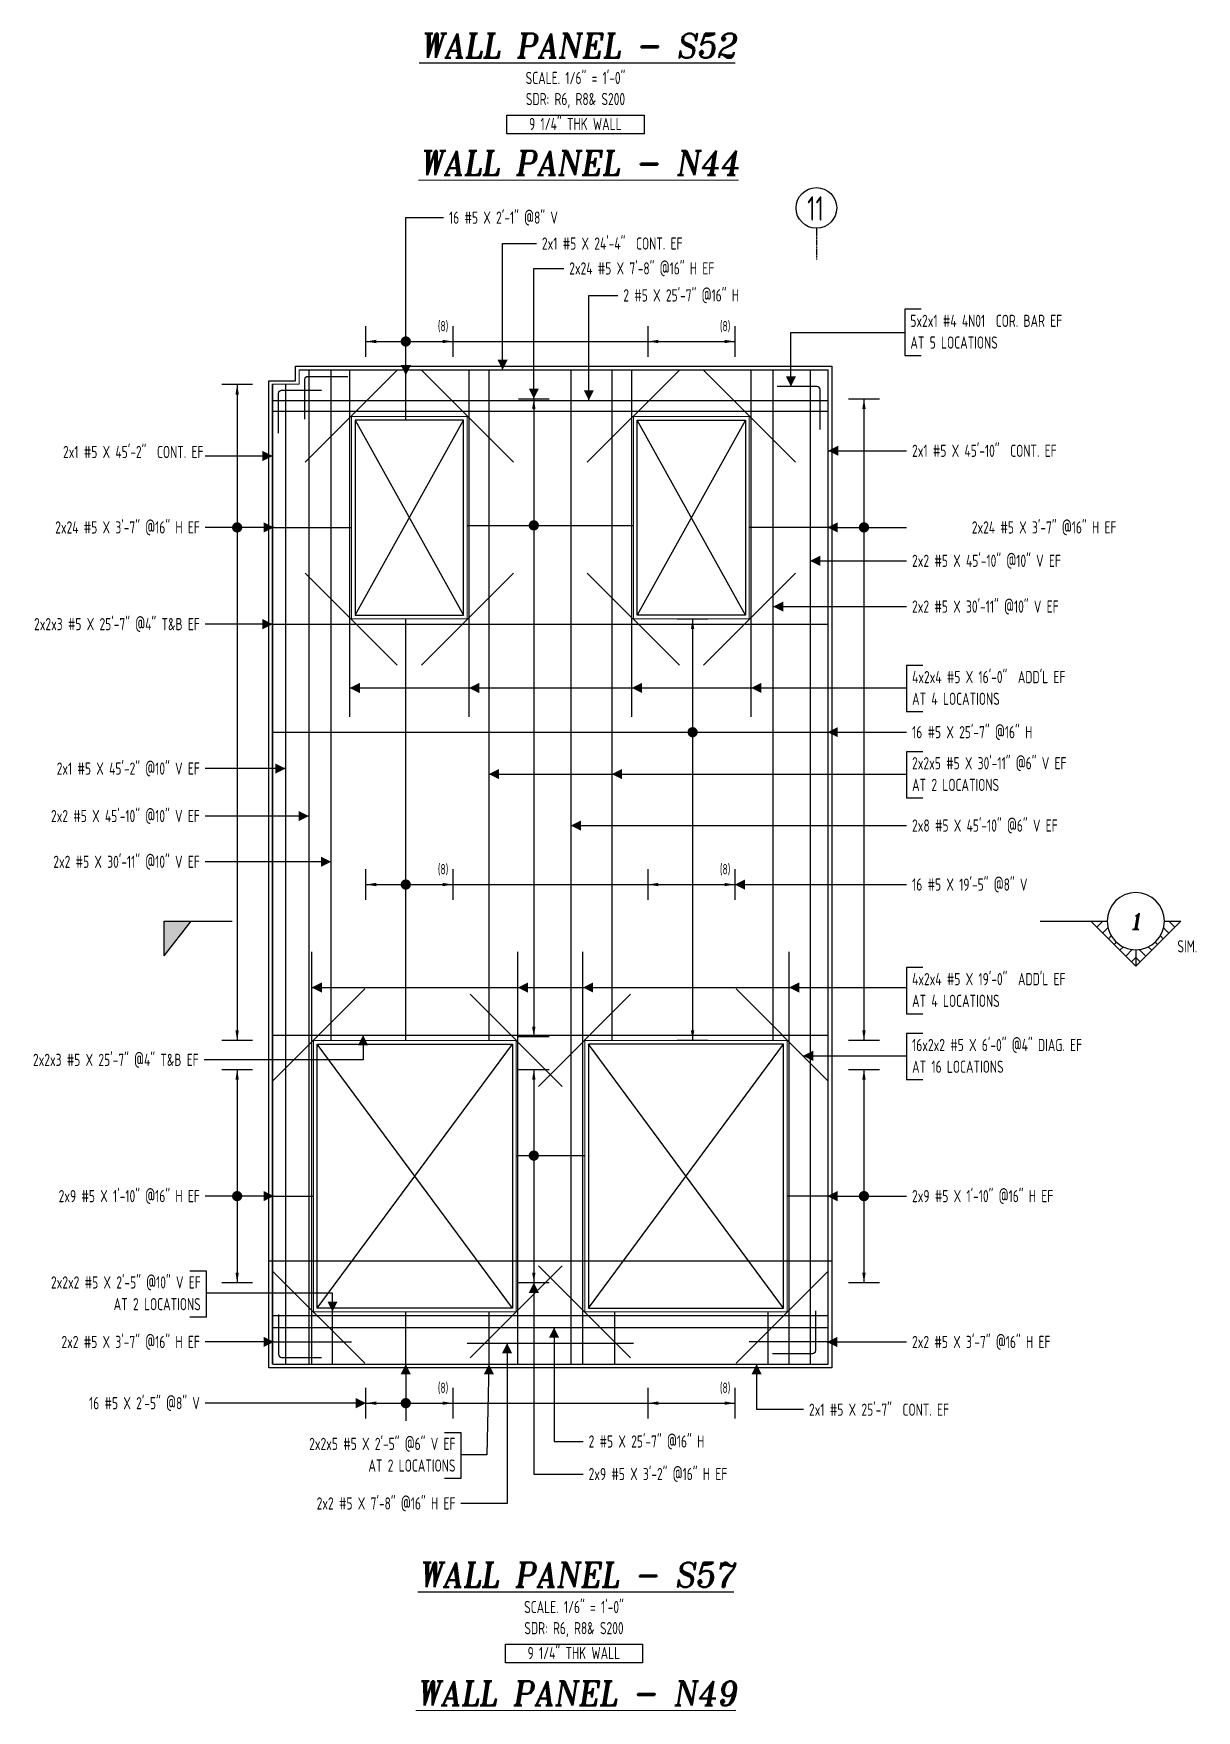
# Model space of a CAD drawing. Header units: inches. Extents: x -3675 to 38568, y -2433 to 4174.
# Drawn here: x 17907 to 18551, y -657 to 270 of the extents above; entities that cross this region are included whole.
import ezdxf
from ezdxf.enums import TextEntityAlignment as Align

# ---------------------------------------------------------------- set-up
doc = ezdxf.new("R2010")
doc.units = ezdxf.units.IN
doc.header["$MEASUREMENT"] = 0
doc.linetypes.add('PHANTOM', pattern=[2.5, 1.25, -0.25, 0.25, -0.25, 0.25, -0.25])
doc.layers.get('0').update_dxf_attribs({"linetype": 'CONTINUOUS'})
for name, color, linetype in [('0-25', 7, 'CONTINUOUS'), ('0-25TEXT', 7, 'CONTINUOUS'), ('0-35', 3, 'CONTINUOUS'), ('0-35TEXT', 3, 'CONTINUOUS'), ('0-50', 10, 'CONTINUOUS'), ('3', 3, 'CONTINUOUS'), ('BAR-LBL', 2, 'CONTINUOUS'), ('GRID', 8, 'PHANTOM'), ('Hatch', 253, 'CONTINUOUS'), ('INTERMEDIATERANGELAY', 7, 'CONTINUOUS'), ('RANGELAY', 7, 'CONTINUOUS'), ('REBARS', 4, 'CONTINUOUS')]:
    doc.layers.add(name, color=color, linetype=linetype)
doc.layers.add('COVER', color=6, linetype='CONTINUOUS', lineweight=0, plot=False)
doc.styles.add('AR', font='ARCHQUIK.shx', dxfattribs={"width": 0.8})
doc.styles.add('ROMANT', font='romant')

# ---------------------------------------------------------------- blocks, each defined once
blk = doc.blocks.new('leadrblk')
blk.add_lwpolyline([(0, 0, 0, 1, 0), (1, 0, 1, 1, 0)], format="xyseb")
blk = doc.blocks.new('SECTARO')
at = {"linetype": 'Continuous'}
blk.add_line((33.32, 16.99), (20.13, 0), dxfattribs=at)
for p, q in [((33.32, 16.99), (33.32, 0)), ((33.32, 0), (0, 0))]:
    blk.add_line(p, q)
for points in [[(33.32, 0), (33.32, 16.99), (33.32, 0), (20.13, 0)], [(33.32, 16.99), (20.13, 0), (33.32, 0), (33.32, 16.99)]]:
    blk.add_solid(points, dxfattribs=at)
blk = doc.blocks.new('*X3')
at = {"color": 0, "linetype": 'Continuous'}
for p, q in [((-1.108, 0.278), (-1.075, 0.312)), ((-1.081, 0.217), (-1.031, 0.267)), ((-1.013, 0.197), (-0.986, 0.223)), ((-0.96, 0.161), (-0.942, 0.179)), ((-0.92, 0.112), (-0.898, 0.135)), ((-0.895, 0.05), (-0.854, 0.091)), ((-0.856, 0), (-0.81, 0.046)), ((-0.768, 0), (-0.765, 0.002))]:
    blk.add_line(p, q, dxfattribs=at)
blk = doc.blocks.new('*X2')
at = {"color": 0, "linetype": 'Continuous'}
for p, q in [((-1.108, 0.278), (-1.075, 0.312)), ((-0.96, 0.161), (-0.942, 0.179)), ((-0.856, 0), (-0.81, 0.046))]:
    blk.add_line(p, q, dxfattribs=at)
blk = doc.blocks.new('SECTNU')
at = {"linetype": 'Continuous'}
blk.add_line((-24.74, 0), (-32.81, 0), dxfattribs=at)
blk.add_line((0, 0), (-24.74, 0))
at = {"layer": '3'}
for p, q in [((-68.89, 0), (-46.81, 22.07)), ((-60.81, 0), (-68.89, 0))]:
    blk.add_line(p, q, dxfattribs=at)
at = {"layer": '3', "linetype": 'Continuous'}
blk.add_line((-46.81, 14), (-46.81, 22.07), dxfattribs=at)
at = {"layer": '3'}
for points in [[(-46.81, 22.07), (-24.74, 0), (-32.81, 0, 1)], [(-32.81, 0, 0.414214), (-46.81, 14)]]:
    blk.add_lwpolyline(points, format="xyb", dxfattribs=at)
for start, end in [(90, 180), (180, 0)]:
    blk.add_arc((-46.81, 0), 14, start, end, dxfattribs=at)
at = {"linetype": 'Continuous', "xscale": -64, "yscale": 64, "zscale": 64, "rotation": 359.9999999999999}
blk.add_blockref('*X3', (-117.73, 0), dxfattribs=at)
at = {"linetype": 'Continuous', "xscale": 64, "yscale": 64, "zscale": 64}
for name in ['*X3', '*X2']:
    blk.add_blockref(name, (24.1, 0), dxfattribs=at)
at = {"linetype": 'Continuous', "style": 'ROMANT', "oblique": 9, "width": 0.9}
blk.add_attdef('NO', text='', height=8, dxfattribs=at).set_placement((-46.81, 0), align=Align.MIDDLE)
blk = doc.blocks.new('*U970', base_point=(18303.88, -107.91))
at = {"layer": 'REBARS', "color": 0}
blk.add_lwpolyline([(18304.19, -107.91), (18304.19, 84.09)], dxfattribs=at)
blk = doc.blocks.new('*U971', base_point=(18238.5, -107.91))
at = {"layer": 'REBARS', "color": 0}
blk.add_lwpolyline([(18238.18, -107.91), (18238.18, 84.09)], dxfattribs=at)
blk = doc.blocks.new('*U972', base_point=(18147.88, -107.91))
at = {"layer": 'REBARS', "color": 0}
blk.add_lwpolyline([(18148.2, -107.91), (18148.2, 84.09)], dxfattribs=at)
blk = doc.blocks.new('*U973', base_point=(18082.5, -107.91))
at = {"layer": 'REBARS', "color": 0}
blk.add_lwpolyline([(18082.19, -107.91), (18082.19, 84.09)], dxfattribs=at)
blk = doc.blocks.new('*U710', base_point=(18186.39, -411.79))
at = {"layer": 'REBARS', "color": 0}
blk.add_lwpolyline([(18186.61, -411.57), (18237.52, -462.48)], dxfattribs=at)
blk = doc.blocks.new('*U711', base_point=(18186.39, -312.02))
at = {"layer": 'REBARS', "color": 0}
blk.add_lwpolyline([(18186.61, -312.24), (18237.52, -261.33)], dxfattribs=at)
blk = doc.blocks.new('*U712', base_point=(18039.34, -414.74))
at = {"layer": 'REBARS', "color": 0}
blk.add_lwpolyline([(18039.56, -414.52), (18090.48, -465.43)], dxfattribs=at)
blk = doc.blocks.new('*U713', base_point=(18199.99, -411.79))
at = {"layer": 'REBARS', "color": 0}
blk.add_lwpolyline([(18199.77, -411.57), (18148.86, -462.48)], dxfattribs=at)
blk = doc.blocks.new('*U714', base_point=(18039.34, -309.07))
at = {"layer": 'REBARS', "color": 0}
blk.add_lwpolyline([(18039.56, -309.29), (18090.48, -258.38)], dxfattribs=at)
blk = doc.blocks.new('*U715', base_point=(18199.99, -312.02))
at = {"layer": 'REBARS', "color": 0}
blk.add_lwpolyline([(18199.77, -312.24), (18148.86, -261.33)], dxfattribs=at)
blk = doc.blocks.new('*U716', base_point=(18213.38, -28.5))
at = {"layer": 'REBARS', "color": 0}
blk.add_lwpolyline([(18213.61, -28.28), (18264.52, -79.19)], dxfattribs=at)
blk = doc.blocks.new('*U717', base_point=(18328.99, -28.5))
at = {"layer": 'REBARS', "color": 0}
blk.add_lwpolyline([(18328.77, -28.28), (18277.86, -79.19)], dxfattribs=at)
blk = doc.blocks.new('*U718', base_point=(18213.38, 33.23))
at = {"layer": 'REBARS', "color": 0}
blk.add_lwpolyline([(18213.61, 33.01), (18264.52, 83.92)], dxfattribs=at)
blk = doc.blocks.new('*U719', base_point=(18328.99, 33.23))
at = {"layer": 'REBARS', "color": 0}
blk.add_lwpolyline([(18328.77, 33.01), (18277.86, 83.92)], dxfattribs=at)
blk = doc.blocks.new('*U720', base_point=(18057.39, -28.5))
at = {"layer": 'REBARS', "color": 0}
blk.add_lwpolyline([(18057.61, -28.28), (18108.52, -79.19)], dxfattribs=at)
blk = doc.blocks.new('*U721', base_point=(18173, -28.5))
at = {"layer": 'REBARS', "color": 0}
blk.add_lwpolyline([(18172.77, -28.28), (18121.86, -79.19)], dxfattribs=at)
blk = doc.blocks.new('*U722', base_point=(18057.39, 33.23))
at = {"layer": 'REBARS', "color": 0}
blk.add_lwpolyline([(18057.61, 33.01), (18108.52, 83.92)], dxfattribs=at)
blk = doc.blocks.new('*U723', base_point=(18173, 33.23))
at = {"layer": 'REBARS', "color": 0}
blk.add_lwpolyline([(18172.77, 33.01), (18121.86, 83.92)], dxfattribs=at)
blk = doc.blocks.new('*U1510', base_point=(18042.57, -462.41))
at = {"layer": 'REBARS', "color": 0}
blk.add_lwpolyline([(18042.82, -438.41), (18042.82, -460.41, 0.414214), (18044.57, -462.16), (18066.57, -462.16)], format="xyb", dxfattribs=at)
blk = doc.blocks.new('*U1511', base_point=(18340.09, -460.41))
at = {"layer": 'REBARS', "color": 0}
blk.add_lwpolyline([(18339.84, -436.41), (18339.84, -458.41, -0.414214), (18338.09, -460.16), (18316.09, -460.16)], format="xyb", dxfattribs=at)
blk = doc.blocks.new('*U867', base_point=(18347.13, -465.91))
at = {"layer": 'REBARS', "color": 0}
blk.add_lwpolyline([(18346.81, -465.91), (18346.82, 84.09)], dxfattribs=at)
blk = doc.blocks.new('*U772', base_point=(18039.88, -465.91))
at = {"layer": 'REBARS', "color": 0}
blk.add_lwpolyline([(18039.56, -465.91), (18039.57, 76.09)], dxfattribs=at)
blk = doc.blocks.new('*U1038', base_point=(18113.53, 56.14))
at = {"layer": 'REBARS', "color": 0}
blk.add_lwpolyline([(18113.22, 56.14), (18113.22, 81.14)], dxfattribs=at)
blk = doc.blocks.new('*U1512', base_point=(18042.57, 73.09))
at = {"layer": 'REBARS', "color": 0}
blk.add_lwpolyline([(18042.82, 49.09), (18042.82, 71.09, -0.414214), (18044.57, 72.84), (18066.57, 72.84)], format="xyb", dxfattribs=at)
blk = doc.blocks.new('*U940', base_point=(18039.57, -116.64))
at = {"layer": 'REBARS', "color": 0}
blk.add_lwpolyline([(18039.57, -116.33), (18346.57, -116.33)], dxfattribs=at)
blk = doc.blocks.new('rendmark')
at = {"color": 4}
blk.add_line((0, -3), (0, 3), dxfattribs=at)
blk = doc.blocks.new('rarrow')
at = {"color": 7}
blk.add_solid([(2, -0.33), (2, 0.33), (0, 0)], dxfattribs=at)
blk = doc.blocks.new('*U1133', base_point=(18271.84, -53.62))
at = {"layer": 'RANGELAY'}
blk.add_line((18271.84, -53.62), (18271.84, -286.91), dxfattribs=at)
at = {"layer": 'RANGELAY', "xscale": 2.834645669291339, "yscale": 2.834645669291339}
for name, p, rotation in [('rendmark', (18271.84, -53.62), 269.9999999999999), ('rarrow', (18271.84, -53.62), 269.9999999999999), ('rendmark', (18271.84, -286.91), 89.999996929531), ('rarrow', (18271.84, -286.91), 89.999996929531)]:
    blk.add_blockref(name, p, dxfattribs=dict(at, rotation=rotation))
blk = doc.blocks.new('VPM6FEF30')
at = {"const_width": 1}
blk.add_lwpolyline([(-0.5, 0, 1), (0.5, 0, 1)], format="xyb", close=True, dxfattribs=at)
blk = doc.blocks.new('*U988', base_point=(18054.82, 83.78))
at = {"layer": 'REBARS', "color": 0}
blk.add_lwpolyline([(18054.82, 84.09), (18346.82, 84.09)], dxfattribs=at)
blk = doc.blocks.new('*U773', base_point=(18039.25, 76.09))
at = {"layer": 'REBARS', "color": 0}
blk.add_lwpolyline([(18039.57, 76.09), (18039.57, -465.91)], dxfattribs=at)
blk = doc.blocks.new('*U1513', base_point=(18057.19, 80.74))
at = {"layer": 'REBARS', "color": 0}
blk.add_lwpolyline([(18057.44, 56.74), (18057.44, 78.74, -0.414214), (18059.19, 80.49), (18081.19, 80.49)], format="xyb", dxfattribs=at)
blk = doc.blocks.new('*U771', base_point=(18046.45, 76.09))
at = {"layer": 'REBARS', "color": 0}
blk.add_lwpolyline([(18046.76, 76.09), (18046.76, -465.91)], dxfattribs=at)
blk = doc.blocks.new('*U1514', base_point=(18342.61, 75.16))
at = {"layer": 'REBARS', "color": 0}
blk.add_lwpolyline([(18342.36, 51.16), (18342.36, 73.16, 0.414214), (18340.61, 74.91), (18318.61, 74.91)], format="xyb", dxfattribs=at)
blk = doc.blocks.new('*U801', base_point=(18113.53, -465.91))
at = {"layer": 'REBARS', "color": 0}
blk.add_lwpolyline([(18113.22, -465.91), (18113.22, -436.91)], dxfattribs=at)
blk = doc.blocks.new('*U939', base_point=(18039.82, 66.87))
at = {"layer": 'REBARS', "color": 0}
blk.add_lwpolyline([(18039.82, 67.18), (18346.82, 67.18)], dxfattribs=at)
blk = doc.blocks.new('*U1132', base_point=(18366.63, -302.91))
at = {"layer": 'RANGELAY'}
blk.add_line((18366.63, -302.91), (18366.63, -420.91), dxfattribs=at)
at = {"layer": 'RANGELAY', "xscale": 2.834645669291339, "yscale": 2.834645669291339}
for name, p, rotation in [('rendmark', (18366.63, -302.91), 269.9999999999999), ('rarrow', (18366.63, -302.91), 269.9999999999999), ('rarrow', (18366.63, -420.91), 89.999996929531), ('rendmark', (18366.63, -420.91), 89.999996929531)]:
    blk.add_blockref(name, p, dxfattribs=dict(at, rotation=rotation))
blk = doc.blocks.new('VPM6FF410')
at = {"const_width": 1}
blk.add_lwpolyline([(-0.5, 0, 1), (0.5, 0, 1)], format="xyb", close=True, dxfattribs=at)
blk = doc.blocks.new('*U816', base_point=(18346.39, -373.27))
at = {"layer": 'REBARS', "color": 0}
blk.add_lwpolyline([(18346.39, -372.96), (18324.39, -372.96)], dxfattribs=at)
blk = doc.blocks.new('*U1131', base_point=(18366.63, 68.09))
at = {"layer": 'RANGELAY'}
blk.add_line((18366.63, 68.09), (18366.63, -286.91), dxfattribs=at)
at = {"layer": 'RANGELAY', "xscale": 2.834645669291339, "yscale": 2.834645669291339}
for name, p, rotation in [('rendmark', (18366.63, 68.09), 269.9999999999999), ('rarrow', (18366.63, 68.09), 269.9999999999999), ('rendmark', (18366.63, -286.91), 89.999996929531), ('rarrow', (18366.63, -286.91), 89.999996929531)]:
    blk.add_blockref(name, p, dxfattribs=dict(at, rotation=rotation))
blk = doc.blocks.new('VPM6FF510')
at = {"const_width": 1}
blk.add_lwpolyline([(-0.5, 0, 1), (0.5, 0, 1)], format="xyb", close=True, dxfattribs=at)
blk = doc.blocks.new('*U1062', base_point=(18346.39, -3.38))
at = {"layer": 'REBARS', "color": 0}
blk.add_lwpolyline([(18346.39, -3.07), (18303.39, -3.07)], dxfattribs=at)
blk = doc.blocks.new('*U1130', base_point=(18019.95, -302.91))
at = {"layer": 'RANGELAY'}
blk.add_line((18019.95, -302.91), (18019.95, -420.91), dxfattribs=at)
at = {"layer": 'RANGELAY', "xscale": 2.834645669291339, "yscale": 2.834645669291339}
for name, p, rotation in [('rendmark', (18019.95, -302.91), 269.9999999999999), ('rarrow', (18019.95, -302.91), 269.9999999999999), ('rarrow', (18019.95, -420.91), 89.999996929531), ('rendmark', (18019.95, -420.91), 89.999996929531)]:
    blk.add_blockref(name, p, dxfattribs=dict(at, rotation=rotation))
blk = doc.blocks.new('VPM6FF610')
at = {"const_width": 1}
blk.add_lwpolyline([(-0.5, 0, 1), (0.5, 0, 1)], format="xyb", close=True, dxfattribs=at)
blk = doc.blocks.new('*U815', base_point=(18040.19, -373.27))
at = {"layer": 'REBARS', "color": 0}
blk.add_lwpolyline([(18040.19, -372.96), (18062.19, -372.96)], dxfattribs=at)
blk = doc.blocks.new('*U1129', base_point=(18019.95, 76.09))
at = {"layer": 'RANGELAY'}
blk.add_line((18019.95, 76.09), (18019.95, -286.91), dxfattribs=at)
at = {"layer": 'RANGELAY', "xscale": 2.834645669291339, "yscale": 2.834645669291339}
for name, p, rotation in [('rendmark', (18019.95, 76.09), 269.9999999999999), ('rarrow', (18019.95, 76.09), 269.9999999999999), ('rendmark', (18019.95, -286.91), 89.999996929531), ('rarrow', (18019.95, -286.91), 89.999996929531)]:
    blk.add_blockref(name, p, dxfattribs=dict(at, rotation=rotation))
blk = doc.blocks.new('VPM6FF710')
at = {"const_width": 1}
blk.add_lwpolyline([(-0.5, 0, 1), (0.5, 0, 1)], format="xyb", close=True, dxfattribs=at)
blk = doc.blocks.new('*U1061', base_point=(18040.19, -3.38))
at = {"layer": 'REBARS', "color": 0}
blk.add_lwpolyline([(18040.19, -3.07), (18083.19, -3.07)], dxfattribs=at)
blk = doc.blocks.new('*U1024', base_point=(18072.28, -286.91))
at = {"layer": 'REBARS', "color": 0}
blk.add_lwpolyline([(18071.97, -286.91), (18071.97, 84.09)], dxfattribs=at)
blk = doc.blocks.new('*U866', base_point=(18059.25, 84.09))
at = {"layer": 'REBARS', "color": 0}
blk.add_lwpolyline([(18059.57, 84.09), (18059.57, -465.91)], dxfattribs=at)
blk = doc.blocks.new('*U1128', base_point=(18184.03, 68.09))
at = {"layer": 'RANGELAY'}
blk.add_line((18184.03, 68.09), (18184.03, -284.91), dxfattribs=at)
at = {"layer": 'RANGELAY', "xscale": 2.834645669291339, "yscale": 2.834645669291339}
for name, p, rotation in [('rendmark', (18184.03, 68.09), 269.9999999999999), ('rarrow', (18184.03, 68.09), 269.9999999999999), ('rendmark', (18184.03, -284.91), 89.999996929531), ('rarrow', (18184.03, -284.91), 89.999996929531)]:
    blk.add_blockref(name, p, dxfattribs=dict(at, rotation=rotation))
blk = doc.blocks.new('VPM6FF950')
at = {"const_width": 1}
blk.add_lwpolyline([(-0.5, 0, 1), (0.5, 0, 1)], format="xyb", close=True, dxfattribs=at)
blk = doc.blocks.new('*U1080', base_point=(18147.18, -2.25))
at = {"layer": 'REBARS', "color": 0}
blk.add_lwpolyline([(18147.18, -1.94), (18239.18, -1.94)], dxfattribs=at)
blk = doc.blocks.new('*U1127', base_point=(18184.03, -302.91))
at = {"layer": 'RANGELAY'}
blk.add_line((18184.03, -302.91), (18184.03, -420.91), dxfattribs=at)
at = {"layer": 'RANGELAY', "xscale": 2.834645669291339, "yscale": 2.834645669291339}
for name, p, rotation in [('rendmark', (18184.03, -302.91), 269.9999999999999), ('rarrow', (18184.03, -302.91), 269.9999999999999), ('rarrow', (18184.03, -420.91), 89.999996929531), ('rendmark', (18184.03, -420.91), 89.999996929531)]:
    blk.add_blockref(name, p, dxfattribs=dict(at, rotation=rotation))
blk = doc.blocks.new('VPM6FFA50')
at = {"const_width": 1}
blk.add_lwpolyline([(-0.5, 0, 1), (0.5, 0, 1)], format="xyb", close=True, dxfattribs=at)
blk = doc.blocks.new('*U830', base_point=(18174.19, -350.86))
at = {"layer": 'REBARS', "color": 0}
blk.add_lwpolyline([(18174.19, -350.55), (18212.19, -350.55)], dxfattribs=at)
blk = doc.blocks.new('*U938', base_point=(18039.82, -465.59))
at = {"layer": 'REBARS', "color": 0}
blk.add_lwpolyline([(18039.82, -465.91), (18346.82, -465.91)], dxfattribs=at)
blk = doc.blocks.new('*U865', base_point=(18204.18, 84.09))
at = {"layer": 'REBARS', "color": 0}
blk.add_lwpolyline([(18204.49, 84.09), (18204.49, -465.91)], dxfattribs=at)
blk = doc.blocks.new('*U1021', base_point=(18226.88, 84.09))
at = {"layer": 'REBARS', "color": 0}
blk.add_lwpolyline([(18227.19, 84.09), (18227.19, -286.91)], dxfattribs=at)
blk = doc.blocks.new('*U1022', base_point=(18158.88, 84.09))
at = {"layer": 'REBARS', "color": 0}
blk.add_lwpolyline([(18159.2, 84.09), (18159.2, -286.91)], dxfattribs=at)
blk = doc.blocks.new('*U724', base_point=(18347.04, -414.74))
at = {"layer": 'REBARS', "color": 0}
blk.add_lwpolyline([(18346.82, -414.52), (18295.9, -465.44)], dxfattribs=at)
blk = doc.blocks.new('*U725', base_point=(18347.04, -309.07))
at = {"layer": 'REBARS', "color": 0}
blk.add_lwpolyline([(18346.82, -309.29), (18295.9, -258.38)], dxfattribs=at)
blk = doc.blocks.new('*U602', base_point=(18324.88, -465.91))
at = {"layer": 'REBARS', "color": 0}
blk.add_lwpolyline([(18325.19, -465.91), (18325.19, -237.91)], dxfattribs=at)
blk = doc.blocks.new('*U603', base_point=(18211.5, -465.91))
at = {"layer": 'REBARS', "color": 0}
blk.add_lwpolyline([(18211.19, -465.91), (18211.19, -237.91)], dxfattribs=at)
blk = doc.blocks.new('*U604', base_point=(18174.88, -465.91))
at = {"layer": 'REBARS', "color": 0}
blk.add_lwpolyline([(18175.19, -465.91), (18175.19, -237.91)], dxfattribs=at)
blk = doc.blocks.new('*U605', base_point=(18061.5, -465.91))
at = {"layer": 'REBARS', "color": 0}
blk.add_lwpolyline([(18061.19, -465.91), (18061.19, -237.91)], dxfattribs=at)
blk = doc.blocks.new('*U799', base_point=(18313.37, -465.91))
at = {"layer": 'REBARS', "color": 0}
blk.add_lwpolyline([(18313.68, -465.91), (18313.68, -436.91)], dxfattribs=at)
blk = doc.blocks.new('*U800', base_point=(18073.01, -465.91))
at = {"layer": 'REBARS', "color": 0}
blk.add_lwpolyline([(18072.7, -465.91), (18072.7, -436.91)], dxfattribs=at)
blk = doc.blocks.new('*U936', base_point=(18039.57, -56.25))
at = {"layer": 'REBARS', "color": 0}
blk.add_lwpolyline([(18039.57, -56.56), (18346.57, -56.56)], dxfattribs=at)
blk = doc.blocks.new('*U937', base_point=(18039.57, 60.98))
at = {"layer": 'REBARS', "color": 0}
blk.add_lwpolyline([(18039.57, 61.29), (18346.57, 61.29)], dxfattribs=at)
blk = doc.blocks.new('*U797', base_point=(18228.32, -436.91))
at = {"layer": 'REBARS', "color": 0}
blk.add_lwpolyline([(18228.63, -436.91), (18228.63, -465.91)], dxfattribs=at)
blk = doc.blocks.new('*U798', base_point=(18158.88, -436.91))
at = {"layer": 'REBARS', "color": 0}
blk.add_lwpolyline([(18159.2, -436.91), (18159.2, -465.91)], dxfattribs=at)
blk = doc.blocks.new('*U934', base_point=(18039.57, -438.72))
at = {"layer": 'REBARS', "color": 0}
blk.add_lwpolyline([(18039.57, -439.04), (18346.57, -439.04)], dxfattribs=at)
blk = doc.blocks.new('*U935', base_point=(18039.57, -284.27))
at = {"layer": 'REBARS', "color": 0}
blk.add_lwpolyline([(18039.57, -283.96), (18346.57, -283.96)], dxfattribs=at)
blk = doc.blocks.new('*U1731', base_point=(18091.19, -487.49))
at = {"layer": 'INTERMEDIATERANGELAY'}
blk.add_line((18139.2, -487.49), (18247.18, -487.49), dxfattribs=at)
at = {"layer": 'RANGELAY'}
for p, q in [((18091.19, -487.49), (18139.2, -487.49)), ((18247.18, -487.49), (18295.19, -487.49))]:
    blk.add_line(p, q, dxfattribs=at)
at = {"layer": 'RANGELAY', "xscale": 2.834645669291339, "yscale": 2.834645669291339}
for name, p in [('rendmark', (18091.19, -487.49)), ('rendmark', (18247.18, -487.49)), ('rarrow', (18091.19, -487.49)), ('rarrow', (18247.18, -487.49))]:
    blk.add_blockref(name, p, dxfattribs=at)
at = {"layer": 'RANGELAY', "xscale": 2.834645669291339, "yscale": 2.834645669291339, "rotation": 179.999996929531}
for name, p in [('rendmark', (18139.2, -487.49)), ('rendmark', (18295.19, -487.49)), ('rarrow', (18139.2, -487.49)), ('rarrow', (18295.19, -487.49))]:
    blk.add_blockref(name, p, dxfattribs=at)
blk = doc.blocks.new('VPM700290')
at = {"const_width": 1}
blk.add_lwpolyline([(-0.5, 0, 1), (0.5, 0, 1)], format="xyb", close=True, dxfattribs=at)
blk = doc.blocks.new('*U1734', base_point=(18091.19, -200.62))
at = {"layer": 'INTERMEDIATERANGELAY'}
blk.add_line((18139.2, -200.62), (18247.18, -200.62), dxfattribs=at)
at = {"layer": 'RANGELAY'}
for p, q in [((18091.19, -200.62), (18139.2, -200.62)), ((18247.18, -200.62), (18295.19, -200.62))]:
    blk.add_line(p, q, dxfattribs=at)
at = {"layer": 'RANGELAY', "xscale": 2.834645669291339, "yscale": 2.834645669291339}
for name, p in [('rendmark', (18091.19, -200.62)), ('rendmark', (18247.18, -200.62)), ('rarrow', (18091.19, -200.62)), ('rarrow', (18247.18, -200.62))]:
    blk.add_blockref(name, p, dxfattribs=at)
at = {"layer": 'RANGELAY', "xscale": 2.834645669291339, "yscale": 2.834645669291339, "rotation": 179.999996929531}
for name, p in [('rendmark', (18139.2, -200.62)), ('rendmark', (18295.19, -200.62)), ('rarrow', (18139.2, -200.62)), ('rarrow', (18295.19, -200.62))]:
    blk.add_blockref(name, p, dxfattribs=at)
blk = doc.blocks.new('VPM700320')
at = {"const_width": 1}
blk.add_lwpolyline([(-0.5, 0, 1), (0.5, 0, 1)], format="xyb", close=True, dxfattribs=at)
blk = doc.blocks.new('*U1737', base_point=(18091.19, 99.79))
at = {"layer": 'INTERMEDIATERANGELAY'}
blk.add_line((18139.2, 99.79), (18247.18, 99.79), dxfattribs=at)
at = {"layer": 'RANGELAY'}
for p, q in [((18091.19, 99.79), (18139.2, 99.79)), ((18247.18, 99.79), (18295.19, 99.79))]:
    blk.add_line(p, q, dxfattribs=at)
at = {"layer": 'RANGELAY', "xscale": 2.834645669291339, "yscale": 2.834645669291339}
for name, p in [('rendmark', (18091.19, 99.79)), ('rendmark', (18247.18, 99.79)), ('rarrow', (18091.19, 99.79)), ('rarrow', (18247.18, 99.79))]:
    blk.add_blockref(name, p, dxfattribs=at)
at = {"layer": 'RANGELAY', "xscale": 2.834645669291339, "yscale": 2.834645669291339, "rotation": 179.999996929531}
for name, p in [('rendmark', (18139.2, 99.79)), ('rendmark', (18295.19, 99.79)), ('rarrow', (18139.2, 99.79)), ('rarrow', (18295.19, 99.79))]:
    blk.add_blockref(name, p, dxfattribs=at)
blk = doc.blocks.new('VPM7003D0')
at = {"const_width": 1}
blk.add_lwpolyline([(-0.5, 0, 1), (0.5, 0, 1)], format="xyb", close=True, dxfattribs=at)
blk = doc.blocks.new('*U1023', base_point=(18316.04, -286.91))
at = {"layer": 'REBARS', "color": 0}
blk.add_lwpolyline([(18316.35, -286.91), (18316.35, 84.09)], dxfattribs=at)
blk = doc.blocks.new('*U864', base_point=(18337.13, 84.09))
at = {"layer": 'REBARS', "color": 0}
blk.add_lwpolyline([(18336.82, 84.09), (18336.82, -465.91)], dxfattribs=at)
blk = doc.blocks.new('*U1034', base_point=(18113.53, -286.91))
at = {"layer": 'REBARS', "color": 0}
blk.add_lwpolyline([(18113.22, -286.91), (18113.22, -53.91)], dxfattribs=at)
blk = doc.blocks.new('*U1060', base_point=(18346.19, -453.94))
at = {"layer": 'REBARS', "color": 0}
blk.add_lwpolyline([(18346.19, -453.62), (18303.19, -453.62)], dxfattribs=at)
blk = doc.blocks.new('*U933', base_point=(18039.82, -445.96))
at = {"layer": 'REBARS', "color": 0}
blk.add_lwpolyline([(18039.82, -445.65), (18346.82, -445.65)], dxfattribs=at)
blk = doc.blocks.new('*U1059', base_point=(18040.19, -453.94))
at = {"layer": 'REBARS', "color": 0}
blk.add_lwpolyline([(18040.19, -453.62), (18083.19, -453.62)], dxfattribs=at)
blk = doc.blocks.new('*U1079', base_point=(18147.18, -454.6))
at = {"layer": 'REBARS', "color": 0}
blk.add_lwpolyline([(18147.18, -454.28), (18239.18, -454.28)], dxfattribs=at)

msp = doc.modelspace()

# ---------------------------------------------------------------- linework, layer by layer
at = {"layer": '0-25'}
for p, q in [((18085.19008, 56.34423), (18145.19705, -51.61559)), ((18085.19008, -51.61559), (18145.19705, 56.34423)), ((18301.19008, 56.34423), (18241.18311, -51.61559)), ((18301.19008, -51.61559), (18241.18311, 56.34423)), ((18064.19008, -434.90577), (18172.19008, -288.90531)), ((18172.19008, -434.90577), (18064.19008, -288.90531)), ((18322.19008, -434.90577), (18214.19008, -288.90531)), ((18214.19008, -434.90577), (18322.19008, -288.90531))]:
    msp.add_line(p, q, dxfattribs=at)
at = {"layer": '0-25TEXT'}
for points in [[(18113.22217, 78.12089), (18113.22217, 168.29626), (18134.13243, 168.29626)], [(18166.77399, 84.09423), (18166.77399, 153.95979), (18185.50392, 153.95979)], [(18184.03328, 68.09423), (18184.03328, 140.20651), (18200.61546, 140.20651)], [(18214.45072, 67.18397), (18214.45072, 125.2818), (18230.52609, 125.2818)], [(18398.29036, 117.57642), (18389.2913, 117.57642), (18389.2913, 92.0791), (18398.29036, 92.0791)], [(18326.25212, 74.90782), (18326.25212, 104.82776), (18389.2913, 104.82776)], [(18346.81508, 39.32428), (18390.23622, 39.32428)], [(18039.56505, 36.42057), (18002.30956, 36.42057)], [(18040.19008, -3.06651), (18002.30956, -3.06651)], [(18346.39148, -3.06651), (18390.23489, -3.06651)], [(18336.81507, -21.5443), (18390.23622, -21.5443)], [(18316.35416, -46.84855), (18390.23622, -46.84854)], [(18039.56505, -56.56331), (18002.30956, -56.56331)], [(18399.23528, -79.48258), (18390.23622, -79.48258), (18390.23622, -104.9799), (18399.23528, -104.9799)], [(18082.19002, -91.85628), (18390.23622, -91.85628)], [(18346.54016, -116.32599), (18390.23622, -116.32599)], [(18399.23528, -127.11666), (18390.23622, -127.11666), (18390.23622, -152.61398), (18399.23528, -152.61398)], [(18046.76182, -136.46199), (18002.30956, -136.46199)], [(18159.19705, -139.49035), (18390.23622, -139.49036)], [(18059.56508, -162.72557), (18002.30956, -162.72557)], [(18204.49334, -167.98932), (18390.23622, -167.98932)], [(18071.97223, -188.02982), (18002.30956, -188.02982)], [(18295.19008, -200.61748), (18390.23622, -200.61748)], [(18399.23528, -246.55621), (18390.23622, -246.55621), (18390.23622, -272.05353), (18399.23528, -272.05353)], [(18061.19009, -257.56374), (18390.23622, -257.56374)], [(18089.603, -283.95759), (18089.603, -297.59362), (18001.67993, -297.59362)], [(18399.23528, -283.01701), (18390.23622, -283.01701), (18390.23622, -308.51433), (18399.23528, -308.51433)], [(18332.91811, -295.39071), (18390.23622, -295.39071)], [(18040.19008, -372.95866), (18002.30956, -372.95866)], [(18346.39148, -372.95866), (18390.23488, -372.95866)], [(17993.8113, -414.34687), (18002.81035, -414.34687), (18002.81035, -439.84419), (17993.8113, -439.84419)], [(18184.03328, -420.90572), (18184.03328, -526.6908), (18211.33138, -526.6908)], [(18072.69771, -436.90573), (18072.69771, -426.72053), (18002.81035, -426.72057)], [(18040.19008, -453.62325), (18002.30956, -453.62325)], [(18169.25806, -454.28386), (18169.25806, -542.96016), (18143.68662, -542.96016)], [(18195.25601, -445.64902), (18195.25601, -508.6899), (18211.33138, -508.6899)], [(18346.19008, -453.62325), (18390.23488, -453.62325)], [(18113.22215, -465.90572), (18113.22215, -497.33635)], [(18159.19705, -465.90585), (18157.96611, -516.00248), (18143.68662, -516.00248)], [(18307.23187, -465.90577), (18307.23187, -490.88432), (18333.23276, -490.88432)], [(18091.19008, -487.49377), (18002.30956, -487.49377)], [(18134.68757, -503.62878), (18143.68662, -503.62878), (18143.68662, -529.12611), (18134.68757, -529.12611)]]:
    msp.add_lwpolyline(points, dxfattribs=at)
at = {"layer": '0-35'}
for points in [[(18052.19008, 86.09423), (18348.81508, 86.09423), (18348.81508, -467.90577), (18037.56508, -467.90577), (18037.56508, 78.09423), (18052.19008, 78.09423)], [(18085.19008, -51.61559), (18145.19705, -51.61559), (18145.19705, 56.34423), (18085.19008, 56.34423)], [(18301.19008, -51.61559), (18241.18311, -51.61559), (18241.18311, 56.34423), (18301.19008, 56.34423)], [(18064.19008, -288.90531), (18172.19008, -288.90531), (18172.19008, -434.90577), (18064.19008, -434.90577)], [(18322.19008, -288.90531), (18214.19008, -288.90531), (18214.19008, -434.90577), (18322.19008, -434.90577)]]:
    msp.add_lwpolyline(points, close=True, dxfattribs=at)
at = {"layer": '0-50'}
for points in [[(18169.13736, 225.06164), (18245.0242, 225.06164), (18245.0242, 214.70528), (18169.13736, 214.70528)], [(18168.3084, -620.76458), (18244.19524, -620.76458), (18244.19524, -631.12094), (18168.3084, -631.12094)]]:
    msp.add_lwpolyline(points, close=True, dxfattribs=at)
msp.add_circle((18340.30659, 173.66212), 11.25, dxfattribs=at)
at = {"layer": 'COVER'}
for points in [[(18054.19008, 84.09423), (18346.81508, 84.09423), (18346.81508, -465.90577), (18039.56508, -465.90577), (18039.56508, 76.09423), (18054.19008, 76.09423)], [(18083.19008, -53.61559), (18147.19705, -53.61559), (18147.19705, 58.34423), (18083.19008, 58.34423)], [(18303.19008, -53.61559), (18239.18311, -53.61559), (18239.18311, 58.34423), (18303.19008, 58.34423)], [(18062.19008, -286.90531), (18174.19008, -286.90531), (18174.19008, -436.90577), (18062.19008, -436.90577)], [(18324.19008, -286.90531), (18212.19008, -286.90531), (18212.19008, -436.90577), (18324.19008, -436.90577)]]:
    msp.add_lwpolyline(points, close=True, dxfattribs=at)
at = {"layer": 'GRID', "lineweight": -3}
msp.add_lwpolyline([(18340.30659, 162.41212), (18340.30659, 145.17118)], dxfattribs=at)
at = {"layer": 'Hatch'}
msp.add_line((18348.81508, -408.90577), (18037.56508, -408.90577), dxfattribs=at)

# ---------------------------------------------------------------- block references
ref = msp.add_blockref('SECTNU', (18464.09693, -220.87021), dxfattribs=dict(xscale=1.129181470141702, yscale=1.129181470141702, zscale=1.129181470141702, rotation=180))
ref.add_attrib('NO', '1', dxfattribs={"linetype": 'Continuous', "height": 9.03345, "style": 'ROMANT', "oblique": 9, "width": 0.9}).set_placement((18516.95696, -220.87022), align=Align.MIDDLE)
at = {"xscale": 1.129181470141702, "yscale": 1.129181470141702, "zscale": 1.129181470141702, "rotation": 180}
msp.add_blockref('SECTARO', (18017.1666, -220.8702), dxfattribs=at)
at = {"layer": '0-25TEXT'}
for name, p, xscale, yscale in [('VPM7003D0', (18113.22217, 99.79038), 2.834645669291338, 2.834645669291338), ('leadrblk', (18039.56505, 36.42057), -5.623937007874017, 2.250708661417324), ('leadrblk', (18346.81508, 39.32428), 5.623937007874017, 2.250708661417324), ('leadrblk', (18040.19008, -3.06651), -5.623937007874017, 2.250708661417324), ('leadrblk', (18346.39148, -3.06651), 5.623937007874017, 2.250708661417324), ('leadrblk', (18336.81507, -21.5443), 5.623937007874017, 2.250708661417324), ('leadrblk', (18316.35416, -46.84855), 5.623937007874017, 2.250708661417324), ('leadrblk', (18039.56505, -56.56331), -5.623937007874017, 2.250708661417324), ('leadrblk', (18082.19002, -91.85628), 5.623937007874017, 2.250708661417324), ('leadrblk', (18148.19711, -91.85626), 5.623937007874017, 2.250708661417324), ('leadrblk', (18238.18305, -91.85633), 5.623937007874017, 2.250708661417324), ('leadrblk', (18304.19014, -91.8562), 5.623937007874017, 2.250708661417324), ('leadrblk', (18346.54016, -116.32599), 5.623937007874017, 2.250708661417324), ('leadrblk', (18046.76182, -136.46199), -5.623937007874017, 2.250708661417324), ('leadrblk', (18159.19705, -139.49035), 5.623937007874017, 2.250708661417324), ('leadrblk', (18227.18932, -139.49035), 5.623937007874017, 2.250708661417324), ('leadrblk', (18059.56508, -162.72557), -5.623937007874017, 2.250708661417324), ('leadrblk', (18204.49334, -167.98932), 5.623937007874017, 2.250708661417324), ('leadrblk', (18071.97223, -188.02982), -5.623937007874017, 2.250708661417324), ('VPM700320', (18113.22217, -200.61748), 2.834645669291338, 2.834645669291338), ('leadrblk', (18295.19008, -200.61748), 5.623937007874017, 2.250708661417324), ('leadrblk', (18061.19009, -257.56374), 5.623937007874017, 2.250708661417324), ('leadrblk', (18175.19007, -257.56371), 5.623937007874017, 2.250708661417324), ('leadrblk', (18211.19009, -257.56379), 5.623937007874017, 2.250708661417324), ('leadrblk', (18325.19007, -257.56366), 5.623937007874017, 2.250708661417324), ('leadrblk', (18332.91811, -295.39071), 5.623937007874017, 2.250708661417324), ('leadrblk', (18040.19008, -372.95866), -5.623937007874017, 2.250708661417324), ('leadrblk', (18346.39148, -372.95866), 5.623937007874017, 2.250708661417324), ('leadrblk', (18040.19008, -453.62325), -5.623937007874017, 2.250708661417324), ('leadrblk', (18346.19008, -453.62325), 5.623937007874017, 2.250708661417324), ('VPM700290', (18113.22217, -487.49377), 2.834645669291338, 2.834645669291338)]:
    msp.add_blockref(name, p, dxfattribs=dict(at, xscale=xscale, yscale=yscale))
for name, p, xscale, yscale, rotation in [('leadrblk', (18113.22217, 81.09382), 5.623937007874017, 2.250708661417324, 90.00000153523449), ('leadrblk', (18166.77399, 84.09423), 5.623937007874017, 2.250708661417324, 90.00000153523449), ('leadrblk', (18184.03328, 68.09423), 5.623937007874017, 2.250708661417324, 90.00000153523449), ('leadrblk', (18214.45072, 67.18397), 5.623937007874017, 2.250708661417324, 90.00000153523449), ('leadrblk', (18326.25212, 74.90782), 5.623937007874017, 2.250708661417324, 90.00000153523449), ('VPM6FF950', (18184.03328, -1.93564), 2.834645669291338, 2.834645669291338, 269.9999999999999), ('VPM6FF710', (18019.95424, -3.06651), 2.834645669291338, 2.834645669291338, 269.9999999999999), ('VPM6FF510', (18366.62732, -3.06651), 2.834645669291338, 2.834645669291338, 90.00000000000007), ('VPM6FEF30', (18271.8375, -116.32598), 2.834645669291338, 2.834645669291338, 269.9999999999999), ('leadrblk', (18089.603, -283.95759), 5.623937007874017, 2.250708661417324, 270.0000046057035), ('VPM6FFA50', (18184.03328, -350.54851), 2.834645669291338, 2.834645669291338, 269.9999999999999), ('VPM6FF610', (18019.95424, -372.95866), 2.834645669291338, 2.834645669291338, 269.9999999999999), ('VPM6FF410', (18366.62732, -372.95866), 2.834645669291338, 2.834645669291338, 90.00000000000007), ('leadrblk', (18184.03328, -420.90572), -5.623937007874017, 2.250708661417324, 89.9999984647655), ('leadrblk', (18072.69771, -436.90573), 5.623937007874017, 2.250708661417324, 90.00000153523449), ('leadrblk', (18195.25601, -445.64902), 5.623937007874017, 2.250708661417324, 270.0000046057035), ('leadrblk', (18169.25806, -454.28386), 5.623937007874017, 2.250708661417324, 270.0000046057035), ('leadrblk', (18113.22215, -465.90572), -5.623937007874017, 2.250708661417324, 89.9999984647655), ('leadrblk', (18159.19705, -465.90585), -5.623937007874017, 2.250708661417324, 89.9999984647655), ('leadrblk', (18307.23187, -465.90577), -5.623937007874017, 2.250708661417324, 89.9999984647655), ('leadrblk', (18091.19008, -487.49377), 5.623937007874017, 2.250708661417324, 180.000003070469)]:
    msp.add_blockref(name, p, dxfattribs=dict(at, xscale=xscale, yscale=yscale, rotation=rotation))
at = {"layer": 'RANGELAY'}
for name, p in [('*U1737', (18091.19008, 99.79038)), ('*U1129', (18019.95424, 76.09423)), ('*U1128', (18184.03328, 68.09423)), ('*U1131', (18366.62732, 68.09423)), ('*U1133', (18271.8375, -53.61559)), ('*U1734', (18091.19008, -200.61748)), ('*U1130', (18019.95424, -302.90531)), ('*U1127', (18184.03328, -302.90531)), ('*U1132', (18366.62732, -302.90531)), ('*U1731', (18091.19008, -487.49377))]:
    msp.add_blockref(name, p, dxfattribs=at)
at = {"layer": 'REBARS', "color": 4}
for name, p in [('*U988', (18054.81508, 83.78173)), ('*U722', (18057.39196, 33.23067)), ('*U866', (18059.25258, 84.09423)), ('*U1024', (18072.28465, -286.90531)), ('*U973', (18082.50252, -107.90577)), ('*U723', (18172.99517, 33.23067)), ('*U972', (18147.88461, -107.90577)), ('*U1022', (18158.88455, 84.09423)), ('*U865', (18204.18083, 84.09423)), ('*U718', (18213.38499, 33.23067)), ('*U1021', (18226.87682, 84.09423)), ('*U971', (18238.49555, -107.90577)), ('*U719', (18328.9882, 33.23067)), ('*U970', (18303.87764, -107.90577)), ('*U1023', (18316.04174, -286.90531)), ('*U864', (18337.12757, 84.09423)), ('*U867', (18347.1274, -465.90577)), ('*U772', (18039.8774, -465.90577)), ('*U773', (18039.25258, 76.09423)), ('*U771', (18046.44934, 76.09423)), ('*U1513', (18057.19008, 80.74493)), ('*U1038', (18113.53466, 56.14039)), ('*U1514', (18342.60663, 75.15781)), ('*U939', (18039.81508, 66.87145)), ('*U1512', (18042.56508, 73.09423)), ('*U937', (18039.56507, 60.97945)), ('*U1061', (18040.19008, -3.37901)), ('*U1080', (18147.18311, -2.24814)), ('*U1062', (18346.39148, -3.37901)), ('*U720', (18057.39196, -28.50203)), ('*U721', (18172.99517, -28.50203)), ('*U716', (18213.38499, -28.50203)), ('*U717', (18328.9882, -28.50203)), ('*U1034', (18113.53466, -286.90531)), ('*U936', (18039.56507, -56.25081)), ('*U940', (18039.56508, -116.63849)), ('*U605', (18061.50252, -465.90577)), ('*U604', (18174.87764, -465.90577)), ('*U603', (18211.50252, -465.90577)), ('*U602', (18324.87764, -465.90577)), ('*U714', (18039.34398, -309.06685)), ('*U725', (18347.03605, -309.06672)), ('*U715', (18199.9882, -312.01888)), ('*U711', (18186.39196, -312.01888)), ('*U935', (18039.56508, -284.27009)), ('*U830', (18174.19008, -350.86101)), ('*U815', (18040.19008, -373.27116)), ('*U816', (18346.39148, -373.27116)), ('*U712', (18039.34395, -414.7442)), ('*U713', (18199.9882, -411.7922)), ('*U710', (18186.39196, -411.7922)), ('*U724', (18347.03605, -414.74436)), ('*U934', (18039.56508, -438.72467)), ('*U1510', (18042.56508, -462.40935)), ('*U800', (18073.0102, -465.90577)), ('*U801', (18113.53466, -465.90577)), ('*U798', (18158.88455, -436.90577)), ('*U797', (18228.32242, -436.90577)), ('*U799', (18313.36996, -465.90577)), ('*U1511', (18340.08678, -460.40935)), ('*U933', (18039.81508, -445.96152)), ('*U1059', (18040.19008, -453.93575)), ('*U1079', (18147.18311, -454.59636)), ('*U1060', (18346.19008, -453.93575)), ('*U938', (18039.81508, -465.59327))]:
    msp.add_blockref(name, p, dxfattribs=at)

# ---------------------------------------------------------------- texts
at = {"color": 7, "linetype": 'Continuous', "style": 'ROMANT', "oblique": 9, "width": 0.95}
for s, p in [('%%UWALL PANEL - S52', (18208.45265, 256.63355)), ('%%UWALL PANEL - S57', (18207.6237, -589.19268))]:
    msp.add_text(s, height=13.5, dxfattribs=at).set_placement(p, align=Align.CENTER)
at = {"layer": '0-25TEXT', "style": 'AR', "width": 0.8}
for p in [(18139.19705, 105.45967), (18295.19008, 105.45967), (18139.19705, -194.94819), (18295.19008, -194.94819), (18139.19705, -481.82447), (18295.19008, -481.82447)]:
    msp.add_text(' (8) ', height=5.669291, dxfattribs=at).set_placement(p, align=Align.RIGHT)
at = {"layer": '0-35TEXT', "style": 'AR', "width": 0.8}
for s, p in [('SCALE. 1/6" = 1\'-0"', (18207.08078, 242.18666)), ('SDR: R6, R8& S200', (18207.08078, 230.51846)), ('9 1/4" THK WALL', (18207.00386, 216.73044)), ('SCALE. 1/6" = 1\'-0"', (18206.25182, -603.63957)), ('SDR: R6, R8& S200', (18206.25182, -615.30777)), ('9 1/4" THK WALL', (18206.1749, -629.09578))]:
    msp.add_text(s, height=6.7498312, dxfattribs=at).set_placement(p, align=Align.CENTER)
for s, height, p in [('AT 5 LOCATIONS', 6.7498312, (18392.29099, 95.8287)), ('AT 4 LOCATIONS', 6.7498312, (18393.23591, -101.2303)), ('AT 2 LOCATIONS', 6.7498312, (18393.23591, -148.86438)), ('SIM.', 6.749831, (18539.96916, -238.17799)), ('AT 4 LOCATIONS', 6.7498312, (18393.23591, -268.30392)), ('AT 16 LOCATIONS', 6.7498312, (18393.23591, -304.76473))]:
    msp.add_text(s, height=height, dxfattribs=at).set_placement(p)
for p in [(17999.81067, -436.09459), (18140.68694, -525.3765)]:
    msp.add_text('AT 2 LOCATIONS', height=6.7498312, dxfattribs=at).set_placement(p, align=Align.RIGHT)
at = {"layer": '0-50', "style": 'AR', "width": 0.8}
msp.add_text('11', height=13.5, dxfattribs=at).set_placement((18335.23268, 166.62944))
at = {"layer": 'BAR-LBL', "style": 'AR', "width": 0.8}
for s, p in [('16 #5 X 2\'-1" @8" V', (18137.13211, 164.92161)), ('2x1 #5 X 24\'-4"  CONT. EF', (18188.5036, 150.58515)), ('2x24 #5 X 7\'-8" @16" H EF', (18203.61514, 136.83187)), ('2 #5 X 25\'-7" @16" H', (18233.52577, 121.90716)), ('5x2x1 #4 4N01  COR. BAR EF', (18392.29099, 107.82744)), ('2x1 #5 X 45\'-10"  CONT. EF', (18393.23591, 35.94963)), ('2x2 #5 X 45\'-10" @10" V EF', (18393.23591, -24.91894)), ('2x2 #5 X 30\'-11" @10" V EF', (18393.23591, -50.22319)), ('4x2x4 #5 X 16\'-0"  ADD\'L EF', (18393.23591, -89.23156)), ('16 #5 X 25\'-7" @16" H', (18393.23591, -119.70064)), ('2x2x5 #5 X 30\'-11" @6" V EF', (18393.23591, -136.86564)), ('2x8 #5 X 45\'-10" @6" V EF', (18393.23591, -171.36397)), ('16 #5 X 19\'-5" @8" V', (18393.23591, -203.99213)), ('4x2x4 #5 X 19\'-0"  ADD\'L EF', (18393.23591, -256.30518)), ('16x2x2 #5 X 6\'-0" @4" DIAG. EF', (18393.23591, -292.76599)), ('2x9 #5 X 1\'-10" @16" H EF', (18393.23457, -376.33331)), ('2x2 #5 X 3\'-7" @16" H EF', (18393.23457, -456.9979)), ('2x1 #5 X 25\'-7"  CONT. EF', (18336.23244, -494.4917)), ('2 #5 X 25\'-7" @16" H', (18214.33107, -512.06454)), ('2x9 #5 X 3\'-2" @16" H EF', (18214.33107, -530.06544))]:
    msp.add_text(s, height=6.7492913, dxfattribs=at).set_placement(p)
for s, p in [('2x1 #5 X 45\'-2"  CONT. EF', (18001.30966, 35.29568)), ('2x24 #5 X 3\'-7" @16" H EF', (17999.30987, -6.44115)), ('2x24 #5 X 3\'-7" @16" H EF', (18506.25029, -6.44115)), ('2x2x3 #5 X 25\'-7" @4" T&B EF', (17999.30987, -59.93796)), ('2x1 #5 X 45\'-2" @10" V EF', (17999.30987, -139.83663)), ('2x2 #5 X 45\'-10" @10" V EF', (17999.30987, -166.10022)), ('2x2 #5 X 30\'-11" @10" V EF', (17999.30987, -191.40447)), ('2x2x3 #5 X 25\'-7" @4" T&B EF', (17998.68024, -300.96826)), ('2x9 #5 X 1\'-10" @16" H EF', (17999.30987, -376.33331)), ('2x2x2 #5 X 2\'-5" @10" V EF', (17999.81067, -424.09585)), ('2x2 #5 X 3\'-7" @16" H EF', (17999.30987, -456.9979)), ('16 #5 X 2\'-5" @8" V', (17999.30987, -490.86841)), ('2x2x5 #5 X 2\'-5" @6" V EF', (18140.68694, -513.37776)), ('2x2 #5 X 7\'-8" @16" H EF', (18140.68694, -546.3348))]:
    msp.add_text(s, height=6.7492913, dxfattribs=at).set_placement(p, align=Align.RIGHT)
at = {"layer": 'COVER', "style": 'ROMANT', "oblique": 9, "width": 0.95}
for s, p in [('%%UWALL PANEL - N44', (18209.13606, 191.79872)), ('%%UWALL PANEL - N49', (18207.6237, -654.77343))]:
    msp.add_text(s, height=13.5, dxfattribs=at).set_placement(p, align=Align.CENTER)

doc.saveas('drawing.dxf')
